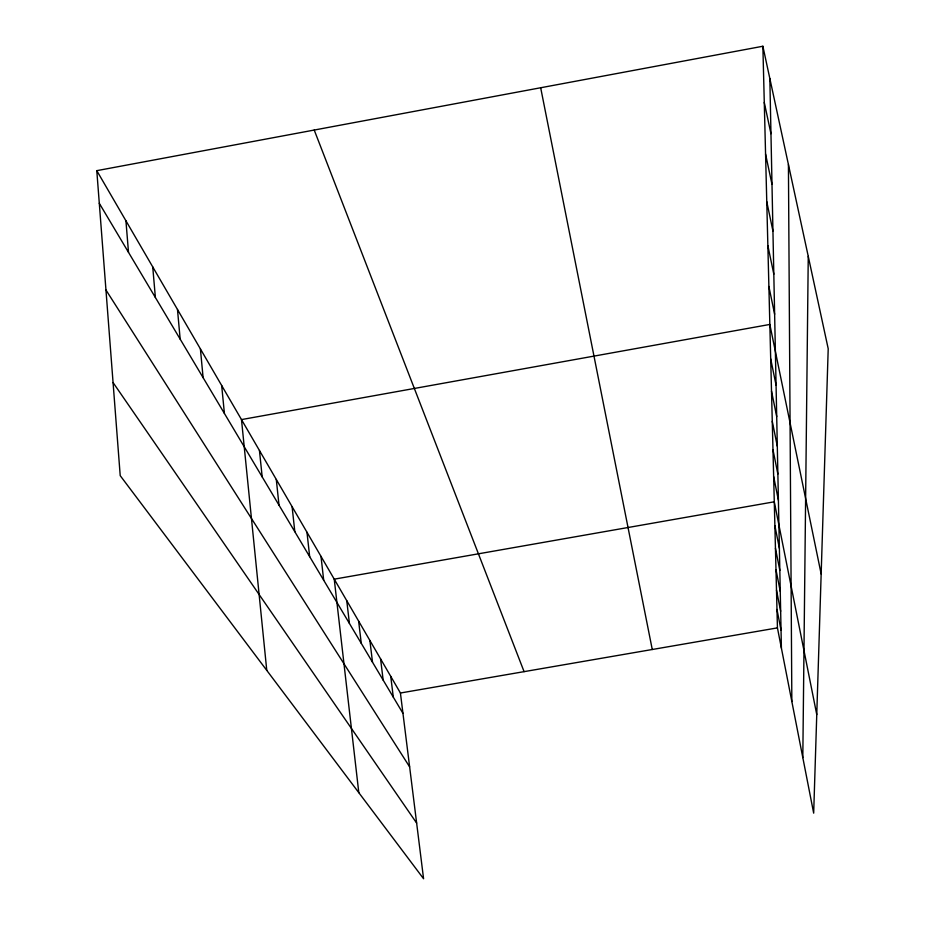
<?xml version="1.0" encoding="UTF-8"?>
<svg xmlns="http://www.w3.org/2000/svg" width="925" height="925" viewBox="0 0 925 925"><rect width="100%" height="100%" fill="white"/><g stroke="black" fill="none" stroke-linecap="round" stroke-linejoin="round"><path stroke-width="1.39" d="M802.808 757.598L808.253 256.341M96.79 170.662L400.421 693.01L423.581 878.75L120.215 475.647L96.79 170.662L762.871 46.25L828.21 348.737L813.676 813.144L777.439 627.878L762.871 46.25M400.421 693.01L777.439 627.878M113.058 382.545L416.643 823.077M105.947 289.999L409.625 766.848M99.287 203.28L402.953 713.348M314.222 130.055L524.082 671.643M764.27 102.432L770.964 133.72M765.565 154.047L771.993 184.376M766.756 201.627L772.942 231.053M767.866 245.645L773.82 274.205M768.883 286.472L774.63 314.222M821.157 573.997L769.831 324.444L241.483 419.592L266.77 670.394M770.698 358.854L776.063 385.112M771.508 391.078L776.711 416.655M772.259 421.314L777.312 446.243M772.976 449.747L777.867 474.062M773.647 476.525L778.399 500.252M816.763 714.586L774.283 501.801L334.237 579.166L358.808 792.679M774.884 525.689L779.382 548.328M775.451 548.305L779.833 570.424M540.674 87.748L652.264 649.5M775.982 569.754L780.249 591.376M776.491 590.104L780.654 611.263M776.977 609.459L781.035 630.168M390.732 676.36L393.298 697.126M380.568 658.866L383.158 680.095M369.884 640.482L372.498 662.184M358.634 621.126L361.259 643.314M346.759 600.718L349.419 623.427M320.998 556.387L323.692 580.206M306.973 532.257L309.678 556.677M292.092 506.657L294.821 531.702M276.286 479.462L279.015 505.166M259.451 450.498L262.18 476.895M221.676 385.517L224.405 413.429M200.401 348.91L203.107 377.654M177.484 309.493L180.167 339.128M152.741 266.92L155.377 297.492M125.927 220.798L128.506 252.363M769.843 78.567L781.405 648.147M788.424 164.534L791.846 701.52"/></g></svg>
